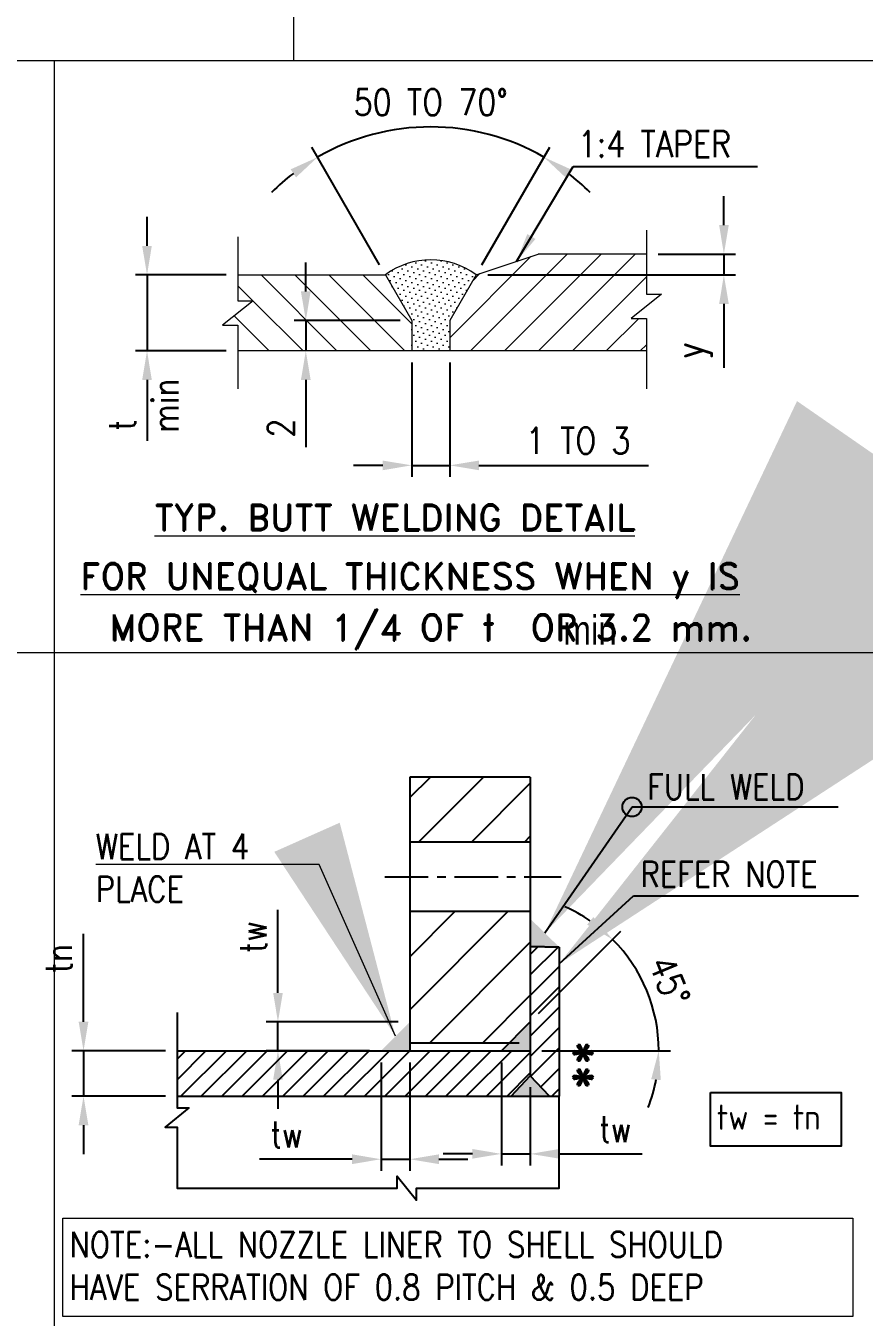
# Model space of a CAD drawing. Header units: millimetres. Extents: x 10144 to 11200, y -168 to 270.
# Drawn here: x 10336.4 to 10408.6, y 30.2 to 141.3 of the extents above; entities that cross this region are included whole.
import ezdxf
from ezdxf.enums import TextEntityAlignment as Align

# ---------------------------------------------------------------- set-up
doc = ezdxf.new("R2010")
doc.units = ezdxf.units.MM
doc.header["$LTSCALE"] = 3
doc.linetypes.add('CENTER', pattern=[2, 1.25, -0.25, 0.25, -0.25])
doc.linetypes.add('PHANTOM2', pattern=[31.75, 15.875, -3.175, 3.175, -3.175, 3.175, -3.175])
doc.layers.get('0').update_dxf_attribs({"color": 5})
for name, color, linetype in [('CEN', 1, 'CENTER'), ('DIM', 6, 'Continuous'), ('HAT', 1, 'Continuous'), ('HATCH', 1, 'Continuous'), ('TEXT', 5, 'Continuous')]:
    doc.layers.add(name, color=color, linetype=linetype)
for name, color, linetype, lineweight in [('D_Dimension', 6, 'Continuous', 9), ('E_Equipment', 5, 'Continuous', 13), ('Ha_Hatch', 1, 'Continuous', 5), ('P_Phantom', 9, 'PHANTOM2', 13), ('T_Text', 5, 'Continuous', 13), ('W_Weld', 2, 'WELD', 18)]:
    doc.layers.add(name, color=color, linetype=linetype, lineweight=lineweight)
doc.styles.add('ISOCP-BOLD', font='ARIALN.TTF')
doc.styles.add('ISOCP3', font='isocp3.shx')
doc.styles.add('ROMAND', font='romand')
doc.styles.add('ROMANS', font='ROMANS.shx', dxfattribs={"width": 0.85})
doc.linetypes.add('WELD', pattern='A,0.004164,["x",ROMANS,S=0.004926,R=0,X=0,Y=-0.001649],0.008152', length=0.012316)
doc.dimstyles.new('111', dxfattribs={"dimscale": 40, "dimtxt": 2.5, "dimasz": 2.5, "dimexe": 1, "dimexo": 1, "dimgap": 1, "dimtad": 1, "dimdec": 0, "dimzin": 0, "dimdsep": 46, "dimtxsty": 'ROMANS', "dimcen": 1, "dimclrd": 6, "dimclre": 6, "dimclrt": 5, "dimadec": 0, "dimazin": 0, "dimtfac": 1, "dimtdec": 0, "dimtmove": 0, "dimatfit": 3, "dimfxl": 1, "dimtolj": 1, "dimtzin": 0, "dimlwd": -1, "dimlwe": -1, "dimarcsym": 0})
doc.dimstyles.new('MEGA_STD', dxfattribs={"dimtxt": 2.5, "dimasz": 2.5, "dimexe": 1, "dimexo": 1, "dimgap": 1, "dimtad": 1, "dimdec": 1, "dimdsep": 46, "dimtxsty": 'ISOCP3', "dimcen": 1, "dimclrd": 6, "dimclre": 6, "dimclrt": 5, "dimadec": 0, "dimazin": 0, "dimtfac": 1, "dimtdec": 1, "dimtmove": 0, "dimatfit": 3, "dimfxl": 1, "dimtolj": 1, "dimarcsym": 0})
doc.dimstyles.new('MEGA_STD$0', dxfattribs={"dimtxt": 2.5, "dimasz": 2.5, "dimexe": 1, "dimexo": 1, "dimgap": 1, "dimtad": 1, "dimdec": 1, "dimdsep": 46, "dimtxsty": 'ISOCP3', "dimcen": 1, "dimclrd": 6, "dimclre": 6, "dimclrt": 5, "dimadec": 0, "dimazin": 0, "dimtfac": 1, "dimtdec": 1, "dimtmove": 0, "dimatfit": 3, "dimfxl": 1, "dimtolj": 1, "dimarcsym": 0})
doc.dimstyles.new('NARYA', dxfattribs={"dimscale": 40, "dimtxt": 2.5, "dimasz": 2.5, "dimexe": 1, "dimexo": 1, "dimgap": 1, "dimtad": 1, "dimdec": 0, "dimzin": 0, "dimdsep": 46, "dimtxsty": 'ISOCP3', "dimcen": 1, "dimclrd": 6, "dimclre": 6, "dimclrt": 5, "dimadec": 0, "dimazin": 0, "dimtfac": 1, "dimtdec": 0, "dimtmove": 0, "dimatfit": 3, "dimfxl": 1, "dimtolj": 1, "dimtzin": 0, "dimlwd": -1, "dimlwe": -1, "dimarcsym": 0})
doc.dimstyles.new('SVP', dxfattribs={"dimscale": 20, "dimtxt": 2.5, "dimasz": 2.5, "dimexe": 1, "dimexo": 1, "dimgap": 1, "dimtad": 1, "dimdec": 0, "dimzin": 0, "dimdsep": 46, "dimtxsty": 'ROMANS', "dimcen": 1, "dimclrd": 6, "dimclre": 6, "dimclrt": 5, "dimadec": 0, "dimazin": 0, "dimtfac": 1, "dimtdec": 0, "dimtmove": 0, "dimatfit": 3, "dimfxl": 1, "dimtolj": 1, "dimtzin": 0, "dimlwd": 0, "dimlwe": 0, "dimarcsym": 0})

# ---------------------------------------------------------------- blocks, each defined once
blk = doc.blocks.new('*D2808')
at = {"layer": 'D_Dimension', "color": 6, "linetype": 'ByBlock', "lineweight": -2}
for p, q in [((10396.5, 124.19), (10396.5, 126.69)), ((10390.83, 121.69), (10397.5, 121.69)), ((10396.5, 121.69), (10396.5, 119.9)), ((10376.16, 119.9), (10397.5, 119.9)), ((10396.5, 117.4), (10396.5, 111.9))]:
    blk.add_line(p, q, dxfattribs=at)
at = {"layer": 'D_Dimension', "color": 6}
for points in [[(10396.09, 124.19), (10396.92, 124.19), (10396.5, 121.69)], [(10396.92, 117.4), (10396.09, 117.4), (10396.5, 119.9)]]:
    blk.add_solid(points, dxfattribs=at)
at = {"layer": 'Defpoints', "color": 0}
for p in [(10389.83, 121.69), (10375.16, 119.9), (10396.5, 119.9)]:
    blk.add_point(p, dxfattribs=at)
at = {"layer": 'D_Dimension', "color": 5, "insert": (10393.94, 113.4), "char_height": 2.5, "attachment_point": 5, "rotation": 90, "style": 'ISOCP3'}
blk.add_mtext('\\A1;y', dxfattribs=at)
blk = doc.blocks.new('*D2809')
at = {"layer": 'Defpoints', "color": 0}
for p in [(10374.65, 132.35), (10367.36, 119.9), (10375.16, 119.9), (10369.62, 115.98), (10372.9, 115.98)]:
    blk.add_point(p, dxfattribs=at)
at = {"layer": 'E_Equipment', "color": 6, "linetype": 'ByBlock', "lineweight": -2}
for p, q in [((10366.86, 120.77), (10361.01, 130.9)), ((10375.66, 120.77), (10381.51, 130.9))]:
    blk.add_line(p, q, dxfattribs=at)
for start, end in [(60, 120), (127.3507, 134.7014), (45.2986, 52.6493)]:
    blk.add_arc((10371.26, 113.14), 19.5, start, end, dxfattribs=at)
at = {"layer": 'E_Equipment', "color": 6}
for points in [[(10359.66, 128.3), (10359.2, 128.99), (10361.51, 130.03)], [(10383.32, 128.99), (10382.86, 128.3), (10381.01, 130.03)]]:
    blk.add_solid(points, dxfattribs=at)
at = {"layer": 'E_Equipment', "color": 5, "insert": (10371.26, 134.77), "char_height": 2.25, "attachment_point": 5, "style": 'ROMANS'}
blk.add_mtext('50 TO 70%%D', dxfattribs=at)
blk = doc.blocks.new('*D2810')
at = {"layer": 'Defpoints', "color": 0}
for p in [(10354.65, 119.9), (10346.83, 113.36), (10354.65, 113.36)]:
    blk.add_point(p, dxfattribs=at)
at = {"layer": 'E_Equipment', "color": 6, "linetype": 'ByBlock', "lineweight": -2}
for p, q in [((10346.83, 122.4), (10346.83, 124.9)), ((10353.65, 119.9), (10345.83, 119.9)), ((10346.83, 119.9), (10346.83, 113.36)), ((10353.65, 113.36), (10345.83, 113.36)), ((10346.83, 110.86), (10346.83, 105.62))]:
    blk.add_line(p, q, dxfattribs=at)
at = {"layer": 'E_Equipment', "color": 6}
for points in [[(10346.41, 122.4), (10347.24, 122.4), (10346.83, 119.9)], [(10347.24, 110.86), (10346.41, 110.86), (10346.83, 113.36)]]:
    blk.add_solid(points, dxfattribs=at)
at = {"layer": 'E_Equipment', "color": 5, "insert": (10344.7, 106.98), "char_height": 2.25, "attachment_point": 5, "rotation": 90, "style": 'ROMANS'}
blk.add_mtext('\\A1;t', dxfattribs=at)
blk = doc.blocks.new('*D2811')
at = {"layer": 'Defpoints', "color": 0}
for p in [(10369.62, 115.98), (10360.5, 113.36), (10360.5, 113.36)]:
    blk.add_point(p, dxfattribs=at)
at = {"layer": 'E_Equipment', "color": 6, "linetype": 'ByBlock', "lineweight": -2}
for p, q in [((10360.5, 118.48), (10360.5, 120.98)), ((10368.62, 115.98), (10359.5, 115.98)), ((10360.5, 115.98), (10360.5, 113.36)), ((10359.5, 113.36), (10359.5, 113.36)), ((10360.5, 110.86), (10360.5, 105.08))]:
    blk.add_line(p, q, dxfattribs=at)
at = {"layer": 'E_Equipment', "color": 6}
for points in [[(10360.08, 118.48), (10360.92, 118.48), (10360.5, 115.98)], [(10360.92, 110.86), (10360.08, 110.86), (10360.5, 113.36)]]:
    blk.add_solid(points, dxfattribs=at)
at = {"layer": 'E_Equipment', "color": 5, "insert": (10358.37, 106.72), "char_height": 2.25, "attachment_point": 5, "rotation": 90, "style": 'ROMANS'}
blk.add_mtext('\\A1;2', dxfattribs=at)
blk = doc.blocks.new('*D2812')
at = {"layer": 'Defpoints', "color": 0}
for p in [(10369.62, 113.36), (10372.9, 113.36), (10372.9, 103.51)]:
    blk.add_point(p, dxfattribs=at)
at = {"layer": 'E_Equipment', "color": 6, "linetype": 'ByBlock', "lineweight": -2}
for p, q in [((10369.62, 112.36), (10369.62, 102.51)), ((10372.9, 112.36), (10372.9, 102.51)), ((10367.12, 103.51), (10364.62, 103.51)), ((10369.62, 103.51), (10372.9, 103.51)), ((10375.4, 103.51), (10390, 103.51))]:
    blk.add_line(p, q, dxfattribs=at)
at = {"layer": 'E_Equipment', "color": 6}
for points in [[(10367.12, 103.09), (10367.12, 103.92), (10369.62, 103.51)], [(10375.4, 103.92), (10375.4, 103.09), (10372.9, 103.51)]]:
    blk.add_solid(points, dxfattribs=at)
at = {"layer": 'E_Equipment', "color": 5, "insert": (10383.95, 105.63), "char_height": 2.25, "attachment_point": 5, "style": 'ROMANS'}
blk.add_mtext('\\A1;1 TO 3', dxfattribs=at)
blk = doc.blocks.new('*D2981')
at = {"layer": 'Defpoints', "color": 0}
for p in [(10377.34, 53.12), (10379.83, 50.97), (10379.83, 44.24)]:
    blk.add_point(p, dxfattribs=at)
at = {"layer": 'E_Equipment', "color": 6, "linetype": 'ByBlock', "lineweight": -2}
for p, q in [((10377.34, 52.12), (10377.34, 43.24)), ((10379.83, 49.97), (10379.83, 43.24)), ((10374.84, 44.24), (10372.34, 44.24)), ((10377.34, 44.24), (10379.83, 44.24)), ((10382.33, 44.24), (10389.47, 44.24))]:
    blk.add_line(p, q, dxfattribs=at)
at = {"layer": 'E_Equipment', "color": 6}
for points in [[(10374.84, 43.83), (10374.84, 44.66), (10377.34, 44.24)], [(10382.33, 44.66), (10382.33, 43.83), (10379.83, 44.24)]]:
    blk.add_solid(points, dxfattribs=at)
at = {"layer": 'E_Equipment', "color": 5, "insert": (10387.15, 46.37), "char_height": 2.25, "attachment_point": 5, "style": 'ROMANS'}
blk.add_mtext('\\A1;\\A1;tw', dxfattribs=at)
blk = doc.blocks.new('*D2982')
at = {"layer": 'Defpoints', "color": 0}
for p in [(10366.98, 53.12), (10369.46, 53.12), (10369.46, 43.78)]:
    blk.add_point(p, dxfattribs=at)
at = {"layer": 'E_Equipment', "color": 6, "linetype": 'ByBlock', "lineweight": -2}
for p, q in [((10366.98, 52.12), (10366.98, 42.78)), ((10369.46, 52.12), (10369.46, 42.78)), ((10364.48, 43.78), (10356.52, 43.78)), ((10366.98, 43.78), (10369.46, 43.78)), ((10371.96, 43.78), (10374.46, 43.78))]:
    blk.add_line(p, q, dxfattribs=at)
at = {"layer": 'E_Equipment', "color": 6}
for points in [[(10364.48, 43.36), (10364.48, 44.2), (10366.98, 43.78)], [(10371.96, 44.2), (10371.96, 43.36), (10369.46, 43.78)]]:
    blk.add_solid(points, dxfattribs=at)
at = {"layer": 'E_Equipment', "color": 5, "insert": (10358.84, 45.91), "char_height": 2.25, "attachment_point": 5, "style": 'ROMANS'}
blk.add_mtext('\\A1;\\A1;tw', dxfattribs=at)
blk = doc.blocks.new('*D2983')
at = {"layer": 'Defpoints', "color": 0}
for p in [(10349.41, 53.12), (10341.36, 49.21), (10349.41, 49.21)]:
    blk.add_point(p, dxfattribs=at)
at = {"layer": 'E_Equipment', "color": 6, "linetype": 'ByBlock', "lineweight": -2}
for p, q in [((10341.36, 55.62), (10341.36, 63.19)), ((10348.41, 53.12), (10340.36, 53.12)), ((10341.36, 53.12), (10341.36, 49.21)), ((10348.41, 49.21), (10340.36, 49.21)), ((10341.36, 46.71), (10341.36, 44.21))]:
    blk.add_line(p, q, dxfattribs=at)
at = {"layer": 'E_Equipment', "color": 6}
for points in [[(10340.94, 55.62), (10341.78, 55.62), (10341.36, 53.12)], [(10341.78, 46.71), (10340.94, 46.71), (10341.36, 49.21)]]:
    blk.add_solid(points, dxfattribs=at)
at = {"layer": 'E_Equipment', "color": 5, "insert": (10339.24, 61.05), "char_height": 2.25, "attachment_point": 5, "rotation": 90, "style": 'ROMANS'}
blk.add_mtext('\\A1;\\A1;tn', dxfattribs=at)
blk = doc.blocks.new('*D2984')
at = {"layer": 'Defpoints', "color": 0}
for p in [(10358.1, 55.6), (10369.46, 55.6), (10366.98, 53.12)]:
    blk.add_point(p, dxfattribs=at)
at = {"layer": 'E_Equipment', "color": 6, "linetype": 'ByBlock', "lineweight": -2}
for p, q in [((10358.1, 58.1), (10358.1, 65.24)), ((10368.46, 55.6), (10357.1, 55.6)), ((10358.1, 53.12), (10358.1, 55.6)), ((10365.98, 53.12), (10357.1, 53.12)), ((10358.1, 50.62), (10358.1, 48.12))]:
    blk.add_line(p, q, dxfattribs=at)
at = {"layer": 'E_Equipment', "color": 6}
for points in [[(10357.69, 58.1), (10358.52, 58.1), (10358.1, 55.6)], [(10358.52, 50.62), (10357.69, 50.62), (10358.1, 53.12)]]:
    blk.add_solid(points, dxfattribs=at)
at = {"layer": 'E_Equipment', "color": 5, "insert": (10355.98, 62.92), "char_height": 2.25, "attachment_point": 5, "rotation": 90, "style": 'ROMANS'}
blk.add_mtext('\\A1;\\A1;tw', dxfattribs=at)
blk = doc.blocks.new('*D2985')
at = {"layer": 'Defpoints', "color": 0}
for p in [(10379.83, 55.61), (10390.43, 56.62), (10349.41, 53.12), (10377.34, 53.12), (10379.83, 53.12)]:
    blk.add_point(p, dxfattribs=at)
at = {"layer": 'E_Equipment', "color": 6, "linetype": 'ByBlock', "lineweight": -2}
for p, q in [((10380.54, 56.31), (10387.63, 63.41)), ((10380.83, 53.12), (10391.89, 53.12))]:
    blk.add_line(p, q, dxfattribs=at)
for start, end in [(55.5847, 66.1694), (0, 45), (338.8306, 349.4153)]:
    blk.add_arc((10377.34, 53.12), 13.55, start, end, dxfattribs=at)
at = {"layer": 'E_Equipment', "color": 6}
for points in [[(10384.73, 63.97), (10385.26, 64.62), (10386.92, 62.7)], [(10391.07, 50.59), (10390.24, 50.66), (10390.89, 53.12)]]:
    blk.add_solid(points, dxfattribs=at)
at = {"layer": 'E_Equipment', "color": 5, "insert": (10391.82, 59.11), "char_height": 2.25, "attachment_point": 5, "rotation": 292.5, "style": 'ROMANS'}
blk.add_mtext('\\A1;45%%d', dxfattribs=at)

msp = doc.modelspace()

# ---------------------------------------------------------------- hatches: boundary and pattern name
h = msp.add_hatch(color=1)
h.dxf.hatch_style = 1
h.paths.add_polyline_path([(10381.47, 49.21), (10378.19, 49.21), (10379.83, 50.97)])
at = {"layer": 'Ha_Hatch'}
h = msp.add_hatch(dxfattribs=at)
h.set_pattern_fill('ANSI31', color=256, scale=16.528926, style=0)
h.set_pattern_definition([(45, (10646.5193, -47.2552), (-1.460964, 1.460964), [])])
h.paths.add_polyline_path([(10389.83, 113.36), (10389.83, 116.15), (10388.52, 116.15), (10391.14, 118.25), (10389.83, 118.25), (10389.83, 121.69), (10380.51, 121.69), (10375.16, 119.9), (10372.9, 115.98), (10372.9, 113.36)])
h = msp.add_hatch(dxfattribs=at)
h.set_pattern_fill('ANSI31', color=256, scale=16.528926, angle=270, style=0)
h.set_pattern_definition([(315, (10646.5193, -47.2552), (1.460964, 1.460964), [])])
h.paths.add_polyline_path([(10367.36, 119.9), (10354.65, 119.9), (10354.65, 117.68), (10355.96, 117.68), (10353.34, 115.58), (10354.65, 115.58), (10354.65, 113.36), (10369.62, 113.36), (10369.62, 115.98)])
at = {"layer": 'HATCH'}
h = msp.add_hatch(dxfattribs=at)
h.set_pattern_fill('ANSI31', color=256, scale=25.810259, style=0)
h.set_pattern_definition([(45, (9910.1766, -302.2517), (-2.281326, 2.281326), [])])
h.paths.add_polyline_path([(10369.46, 53.78), (10378, 53.78), (10379.83, 55.61), (10379.83, 65.1), (10369.46, 65.1)])
h.paths.add_polyline_path([(10369.46, 76.67), (10369.46, 71.08), (10379.83, 71.08), (10379.83, 76.67)])
h = msp.add_hatch(dxfattribs=at)
h.set_pattern_fill('ANSI31', color=256, scale=9.927023, style=0)
h.set_pattern_definition([(45, (-6144.0843, 3095.4666), (-0.87743313, 0.87743313), [])])
h.paths.add_polyline_path([(10382.32, 49.21), (10382.32, 62.04), (10379.83, 62.1), (10379.83, 50.97), (10381.47, 49.21)])
h = msp.add_hatch(dxfattribs=at)
h.set_pattern_fill('ANSI31', color=256, scale=9.927023, style=0)
h.set_pattern_definition([(45, (-6144.0843, 3094.0573), (-0.87743313, 0.87743313), [])])
h.paths.add_polyline_path([(10379.83, 50.97), (10379.83, 53.12), (10349.41, 53.12), (10349.41, 49.21), (10378.19, 49.21)])
at = {"layer": 'W_Weld'}
h = msp.add_hatch(dxfattribs=at)
h.set_pattern_fill('DOTS', color=256, scale=0.3, angle=45, style=0)
h.set_pattern_definition([(45, (9106.10546, -465.3618), (-0.1683798, 0.5051394), [0, -0.47625])])
h.paths.add_polyline_path([(10375.16, 119.9, 0.330846), (10367.36, 119.9), (10369.62, 115.98), (10369.62, 113.36), (10372.9, 113.36), (10372.9, 115.98)])

# ---------------------------------------------------------------- linework, layer by layer
for p, q in [((10379.83, 76.67), (10369.46, 76.67)), ((10369.46, 76.67), (10369.46, 53.12)), ((10379.83, 76.67), (10379.83, 50.97)), ((10379.83, 71.08), (10369.46, 71.08)), ((10379.83, 65.1), (10369.46, 65.1)), ((10379.83, 62.1), (10382.32, 62.04)), ((10382.32, 62.04), (10382.32, 49.21)), ((10378.87, 53.78), (10369.46, 53.78)), ((10349.41, 53.12), (10379.83, 53.12)), ((10378.19, 49.21), (10379.83, 50.97)), ((10381.47, 49.21), (10379.83, 50.97)), ((10349.41, 49.21), (10382.32, 49.21)), ((10353.9, 49.21), (10354.04, 49.21))]:
    msp.add_line(p, q)
at = {"color": 1}
msp.add_line((10382.32, 62.04), (10379.83, 62.1), dxfattribs=at)
msp.add_lwpolyline([(10349.41, 56.42), (10349.41, 48.19), (10350.44, 48.19), (10348.38, 46.54), (10349.41, 46.54), (10349.41, 41.28), (10368.38, 41.28), (10368.38, 42.31), (10370.04, 40.25), (10370.04, 41.28), (10382.32, 41.28), (10382.32, 49.21)], dxfattribs=at)
msp.add_lwpolyline([(10395.34, 49.51), (10406.6, 49.51), (10406.6, 44.89), (10395.34, 44.89)], close=True)
msp.add_solid([(10369.46, 55.6), (10369.46, 53.12), (10366.98, 53.12)], dxfattribs=at)
at = {"layer": 'CEN'}
msp.add_line((10367.3, 68.09), (10382.49, 68.09), dxfattribs=at)
at = {"layer": 'E_Equipment'}
for p, q in [((10359.45, 246.91), (10359.45, 138.37)), ((10165.36, 138.37), (10597.79, 138.37)), ((10338.82, 138.37), (10338.82, -63.06)), ((10375.16, 119.9), (10380.51, 121.69)), ((10389.83, 121.69), (10380.51, 121.69)), ((10354.65, 119.9), (10367.36, 119.9)), ((10367.36, 119.9), (10369.62, 115.98)), ((10375.16, 119.9), (10372.9, 115.98)), ((10369.62, 115.98), (10369.62, 113.36)), ((10372.9, 115.98), (10372.9, 113.36)), ((10389.83, 113.36), (10354.65, 113.36)), ((10165.36, 87.41), (10597.79, 87.41))]:
    msp.add_line(p, q, dxfattribs=at)
msp.add_lwpolyline([(10339.57, 38.71), (10407.59, 38.71), (10407.59, 30.25), (10339.57, 30.25)], close=True, dxfattribs=at)
msp.add_arc((10371.26, 114.65), 6.55, 53.3868, 126.6132, dxfattribs=at)
at = {"layer": 'HAT', "color": 6}
msp.add_circle((10388.59, 74.1), 0.828, dxfattribs=at)
at = {"layer": 'HAT'}
msp.add_solid([(10379.83, 64.48), (10379.83, 62.1), (10382.32, 62.04)], dxfattribs=at)
at = {"layer": 'HATCH'}
msp.add_line((10377.34, 53.12), (10379.83, 55.61), dxfattribs=at)
msp.add_solid([(10377.34, 53.12), (10379.83, 53.12), (10379.83, 55.61)], dxfattribs=at)
at = {"layer": 'P_Phantom'}
for points in [[(10389.83, 123.75), (10389.83, 118.25), (10391.14, 118.25), (10388.52, 116.15), (10389.83, 116.15), (10389.83, 110.09)], [(10354.65, 123.18), (10354.65, 117.68), (10355.96, 117.68), (10353.34, 115.58), (10354.65, 115.58), (10354.65, 110.09)]]:
    msp.add_lwpolyline(points, dxfattribs=at)

# ---------------------------------------------------------------- texts
at = {"layer": 'E_Equipment', "color": 5, "style": 'ROMANS', "width": 0.85}
for s, height, p in [('1:4 TAPER', 2.25, (10383.92, 130.05)), ('NOTE:-ALL NOZZLE LINER TO SHELL SHOULD', 2.172, (10340.16, 35.36)), ('HAVE SERRATION OF 0.8 PITCH & 0.5 DEEP', 2.172, (10340.16, 31.68))]:
    msp.add_text(s, height=height, dxfattribs=at).set_placement(p)
msp.add_text('min', height=2.25, rotation=90, dxfattribs=at).set_placement((10349.54, 106.33))
at = {"layer": 'T_Text', "style": 'ROMAND'}
msp.add_text('%%UTYP. BUTT WELDING DETAIL', height=2.25, dxfattribs=at).set_placement((10368.16, 99.02), align=Align.MIDDLE)
at = {"layer": 'T_Text'}
for s, height, style, p in [('%%UFOR UNEQUAL THICKNESS WHEN y IS', 2.25, 'ROMAND', (10341.09, 92.84)), ('MORE THAN 1/4 OF t  OR 3.2 mm.', 2.25, 'ROMAND', (10343.59, 88.43)), ('min', 2.5, 'ISOCP-BOLD', (10382.67, 88.08))]:
    msp.add_text(s, height=height, dxfattribs=dict(at, style=style)).set_placement(p)
at = {"layer": 'TEXT', "style": 'ROMANS', "width": 0.85}
for s, p in [('FULL WELD', (10389.9, 74.75)), ('WELD AT 4', (10342.42, 69.61)), ('REFER NOTE', (10389.31, 67.24)), ('PLACE', (10342.41, 65.95))]:
    msp.add_text(s, height=2.172, dxfattribs=at).set_placement(p)
at = {"layer": 'TEXT', "style": 'ROMAND'}
msp.add_text('**', height=3.097, rotation=90, dxfattribs=at).set_placement((10386.58, 49.76))
at = {"layer": 'TEXT', "style": 'ISOCP3'}
msp.add_text('tw = tn', height=2.172, dxfattribs=at).set_placement((10395.88, 46.32))

# ---------------------------------------------------------------- dimensions: what is measured, and where the dimension line sits
at = {"layer": 'D_Dimension'}
dim = msp.add_linear_dim(base=(10396.5, 119.9), p1=(10389.83, 121.69), p2=(10375.16, 119.9), angle=90, text='y', dimstyle='MEGA_STD$0', override={"dimscale": 1, "dimfxl": 2, "dimarcsym": 1}, dxfattribs=at)
dim.commit()
dim.dimension.update_dxf_attribs({"geometry": '*D2808', "text_midpoint": (10393.94, 113.4)})
at = {"layer": 'E_Equipment'}
dim = msp.add_angular_dim_2l(base=(10374.65, 132.35), line1=((10375.16, 119.9), (10372.9, 115.98)), line2=((10367.36, 119.9), (10369.62, 115.98)), text='50 TO 70%%D', dimstyle='MEGA_STD', override={"dimtxt": 2.25, "dimtxsty": 'ROMANS', "dimfxl": 2, "dimarcsym": 1}, dxfattribs=at)
dim.commit()
dim.dimension.update_dxf_attribs({"geometry": '*D2809', "text_midpoint": (10371.26, 132.64), "dimtype": 162})
for base, p1, p2, text, picture, middle in [((10346.83, 113.36), (10354.65, 119.9), (10354.65, 113.36), 't', '*D2810', (10346.83, 106.98)), ((10341.36, 49.21), (10349.41, 53.12), (10349.41, 49.21), '\\A1;tn', '*D2983', (10341.36, 61.05))]:
    dim = msp.add_linear_dim(base=base, p1=p1, p2=p2, angle=90, text=text, dimstyle='MEGA_STD$0', override={"dimtxt": 2.25, "dimtxsty": 'ROMANS', "dimfxl": 2, "dimarcsym": 1}, dxfattribs=at)
    dim.commit()
    dim.dimension.update_dxf_attribs({"geometry": picture, "text_midpoint": middle, "dimtype": 160})
for base, p1, p2, text, picture, middle in [((10360.5, 113.36), (10369.62, 115.98), (10360.5, 113.36), '2', '*D2811', (10358.37, 106.72)), ((10358.1, 55.6), (10366.98, 53.12), (10369.46, 55.6), '\\A1;tw', '*D2984', (10355.98, 62.92))]:
    dim = msp.add_linear_dim(base=base, p1=p1, p2=p2, angle=90, text=text, dimstyle='MEGA_STD$0', override={"dimtxt": 2.25, "dimtxsty": 'ROMANS', "dimfxl": 2, "dimarcsym": 1}, dxfattribs=at)
    dim.commit()
    dim.dimension.update_dxf_attribs({"geometry": picture, "text_midpoint": middle})
for base, p1, p2, text, picture, middle in [((10372.9, 103.51), (10369.62, 113.36), (10372.9, 113.36), '1 TO 3', '*D2812', (10383.95, 105.63)), ((10379.83, 44.24), (10377.34, 53.12), (10379.83, 50.97), '\\A1;tw', '*D2981', (10387.15, 46.37))]:
    dim = msp.add_linear_dim(base=base, p1=p1, p2=p2, text=text, dimstyle='MEGA_STD$0', override={"dimtxt": 2.25, "dimtxsty": 'ROMANS', "dimfxl": 2, "dimarcsym": 1}, dxfattribs=at)
    dim.commit()
    dim.dimension.update_dxf_attribs({"geometry": picture, "text_midpoint": middle})
dim = msp.add_angular_dim_2l(base=(10390.43, 56.62), line1=((10377.34, 53.12), (10379.83, 55.61)), line2=((10349.41, 53.12), (10379.83, 53.12)), dimstyle='MEGA_STD$0', override={"dimtxt": 2.25, "dimtxsty": 'ROMANS', "dimfxl": 2, "dimarcsym": 1}, dxfattribs=at)
dim.commit()
dim.dimension.update_dxf_attribs({"geometry": '*D2985', "text_midpoint": (10391.82, 59.11)})
dim = msp.add_linear_dim(base=(10369.46, 43.78), p1=(10366.98, 53.12), p2=(10369.46, 53.12), text='\\A1;tw', dimstyle='MEGA_STD$0', override={"dimtxt": 2.25, "dimtxsty": 'ROMANS', "dimfxl": 2, "dimarcsym": 1}, dxfattribs=at)
dim.commit()
dim.dimension.update_dxf_attribs({"geometry": '*D2982', "text_midpoint": (10358.84, 43.78), "dimtype": 160})

# ---------------------------------------------------------------- leaders
for points, dimstyle in [([(10381.08, 63.26), (10388.59, 74.1), (10406.33, 74.1)], '111'), ([(10382.32, 60.6), (10388.72, 66.44), (10408.1, 66.44)], 'NARYA')]:
    msp.add_leader(points, dimstyle=dimstyle, override={"dimscale": 20, "dimtxt": 2.25, "dimgap": 1, "dimtad": 0})
at = {"layer": 'D_Dimension'}
msp.add_leader([(10378.64, 121.06), (10383.53, 129.24), (10399.39, 129.24)], dimstyle='MEGA_STD', override={"dimscale": 1, "dimfxl": 2, "dimarcsym": 1}, dxfattribs=at)
at = {"layer": 'DIM'}
msp.add_leader([(10368.22, 54.36), (10361.64, 69.16), (10342.41, 69.16)], dimstyle='SVP', override={"dimscale": 7.5}, dxfattribs=at)

doc.saveas('drawing.dxf')
